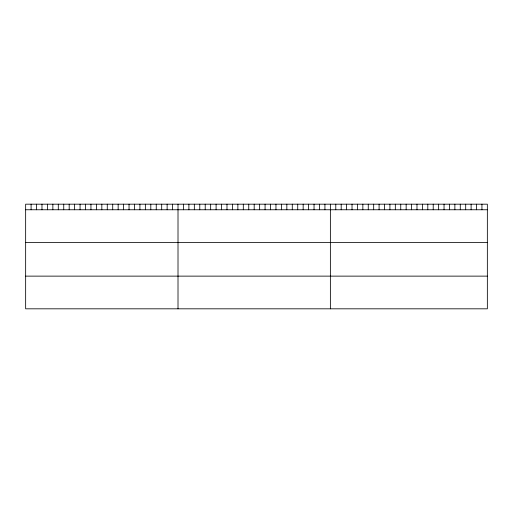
<?xml version="1.0" encoding="UTF-8"?>
<svg xmlns="http://www.w3.org/2000/svg" width="513" height="513" viewBox="0 0 513 513"><rect width="100%" height="100%" fill="white"/><g stroke="black" fill="none" stroke-linecap="round" stroke-linejoin="round"><path stroke-width="0.77" d="M487.35 209.759L487.35 308.82L25.65 308.82L25.65 204.18L487.35 204.18L487.35 209.759L25.65 209.759M25.65 242.45L487.35 242.45M25.65 276.129L487.35 276.129M481.938 204.18L481.938 209.759M476.526 204.18L476.526 209.759M471.114 204.18L471.114 209.759M465.695 204.18L465.695 209.759M460.283 204.18L460.283 209.759M454.871 204.18L454.871 209.759M449.459 204.18L449.459 209.759M444.046 204.18L444.046 209.759M438.634 204.18L438.634 209.759M433.222 204.18L433.222 209.759M427.804 204.18L427.804 209.759M422.391 204.18L422.391 209.759M416.979 204.18L416.979 209.759M411.567 204.18L411.567 209.759M406.155 204.18L406.155 209.759M400.743 204.18L400.743 209.759M395.331 204.18L395.331 209.759M389.918 204.18L389.918 209.759M384.5 204.18L384.5 209.759M379.088 204.18L379.088 209.759M373.676 204.18L373.676 209.759M368.263 204.18L368.263 209.759M362.851 204.18L362.851 209.759M357.439 204.18L357.439 209.759M352.027 204.18L352.027 209.759M346.608 204.18L346.608 209.759M341.196 204.18L341.196 209.759M335.784 204.18L335.784 209.759M330.372 204.18L330.372 308.82M324.928 204.18L324.928 209.759M319.49 204.18L319.49 209.759M314.046 204.18L314.046 209.759M308.608 204.18L308.608 209.759M303.164 204.18L303.164 209.759M297.726 204.18L297.726 209.759M292.282 204.18L292.282 209.759M286.838 204.18L286.838 209.759M281.4 204.18L281.4 209.759M275.956 204.18L275.956 209.759M270.518 204.18L270.518 209.759M265.074 204.18L265.074 209.759M259.636 204.18L259.636 209.759M254.191 204.18L254.191 209.759M248.747 204.18L248.747 209.759M243.309 204.18L243.309 209.759M237.865 204.18L237.865 209.759M232.427 204.18L232.427 209.759M226.983 204.18L226.983 209.759M221.545 204.18L221.545 209.759M216.101 204.18L216.101 209.759M210.657 204.18L210.657 209.759M205.219 204.18L205.219 209.759M199.775 204.18L199.775 209.759M194.337 204.18L194.337 209.759M188.893 204.18L188.893 209.759M183.455 204.18L183.455 209.759M178.011 204.18L178.011 308.82M172.567 204.18L172.567 209.759M167.129 204.18L167.129 209.759M161.685 204.18L161.685 209.759M156.247 204.18L156.247 209.759M150.803 204.18L150.803 209.759M145.365 204.18L145.365 209.759M139.921 204.18L139.921 209.759M134.477 204.18L134.477 209.759M129.039 204.18L129.039 209.759M123.595 204.18L123.595 209.759M118.157 204.18L118.157 209.759M112.713 204.18L112.713 209.759M107.275 204.18L107.275 209.759M101.831 204.18L101.831 209.759M96.386 204.18L96.386 209.759M90.948 204.18L90.948 209.759M85.504 204.18L85.504 209.759M80.066 204.18L80.066 209.759M74.622 204.18L74.622 209.759M69.184 204.18L69.184 209.759M63.74 204.18L63.74 209.759M58.296 204.18L58.296 209.759M52.858 204.18L52.858 209.759M47.414 204.18L47.414 209.759M41.976 204.18L41.976 209.759M36.532 204.18L36.532 209.759M31.094 204.18L31.094 209.759"/></g></svg>
